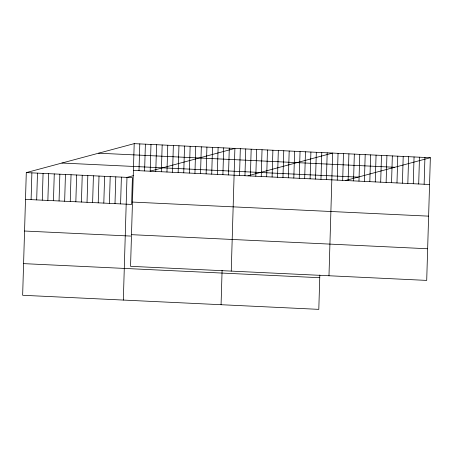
<?xml version="1.0" encoding="UTF-8"?>
<svg xmlns="http://www.w3.org/2000/svg" width="453" height="453" viewBox="0 0 453 453"><rect width="100%" height="100%" fill="white"/><g stroke="black" fill="none" stroke-linecap="round" stroke-linejoin="round"><path stroke-width="0.68" d="M134.196 143.641L130.555 266.319L426.709 280.401L430.35 157.723L134.196 143.641L26.291 172.599L22.65 295.277L318.804 309.359L319.824 274.994M31.093 199.643L31.886 172.865M36.682 199.909L37.48 173.131M42.276 200.175L43.075 173.397M47.871 200.441L48.669 173.663M53.465 200.707L54.264 173.929M59.06 200.973L59.853 174.195M64.654 201.24L65.447 174.462M70.249 201.506L71.042 174.728M75.844 201.772L76.636 174.994M81.438 202.038L82.231 175.26M87.033 202.304L87.825 175.526M92.622 202.57L93.42 175.792M98.216 202.836L99.014 176.058M103.811 203.103L104.609 176.325M109.405 203.369L110.204 176.591M115 203.635L115.792 176.857M120.594 203.895L121.387 177.123M123.341 300.062L126.982 177.389L133.375 175.673M138.997 170.685L139.79 143.907M144.592 170.951L145.385 144.173M150.186 171.217L150.979 144.439M155.781 171.483L156.574 144.705M161.37 171.749L162.168 144.971M166.964 172.015L167.763 145.237M172.559 172.282L173.357 145.504M178.154 172.548L178.952 145.77M183.748 172.814L184.541 146.036M189.343 173.08L190.135 146.302M194.937 173.346L195.73 146.568M200.532 173.612L201.325 146.834M206.126 173.878L206.919 147.1M211.721 174.145L212.514 147.367M217.31 174.411L218.108 147.633M222.904 174.677L223.703 147.899M221.07 304.71L222.095 270.345M228.499 174.937L229.297 148.165M231.251 271.104L234.892 148.431L150.266 171.138M239.524 175.464L240.316 148.686M244.954 175.724L245.747 148.946M250.384 175.979L251.177 149.207M255.815 176.24L256.608 149.462M261.239 176.494L262.038 149.722M266.67 176.755L267.468 149.977M272.1 177.015L272.893 150.237M277.53 177.27L278.323 150.498M282.961 177.531L283.754 150.753M288.391 177.786L289.184 151.013M293.821 178.046L294.614 151.268M299.246 178.306L300.045 151.529M304.676 178.561L305.475 151.789M310.107 178.822L310.9 152.044M315.537 179.077L316.33 152.304M320.967 179.337L321.76 152.559M326.398 179.598L327.191 152.82M328.98 275.752L332.621 153.08L247.995 175.787M337.253 180.113L338.051 153.335M342.683 180.368L343.476 153.595M348.114 180.628L348.906 153.85M353.544 180.889L354.337 154.111M358.974 181.143L359.767 154.371M364.405 181.404L365.197 154.626M369.829 181.659L370.628 154.886M375.26 181.919L376.058 155.141M380.69 182.18L381.483 155.402M386.12 182.434L386.913 155.662M391.551 182.695L392.343 155.917M396.981 182.95L397.774 156.177M402.406 183.21L403.204 156.432M407.836 183.471L408.634 156.693M413.266 183.725L414.059 156.953M418.697 183.986L419.489 157.208M424.127 184.246L424.92 157.468M345.724 180.436L430.35 157.723M98.59 153.199L394.739 167.282M61.902 163.04L358.051 177.129M133.403 170.419L429.557 184.501M26.291 172.599L132.412 177.644L131.619 204.422L25.498 199.377M132.463 202.066L428.617 216.149M131.495 234.671L427.649 248.754M24.558 231.024L130.679 236.07M23.59 263.629L319.744 277.712"/></g></svg>
